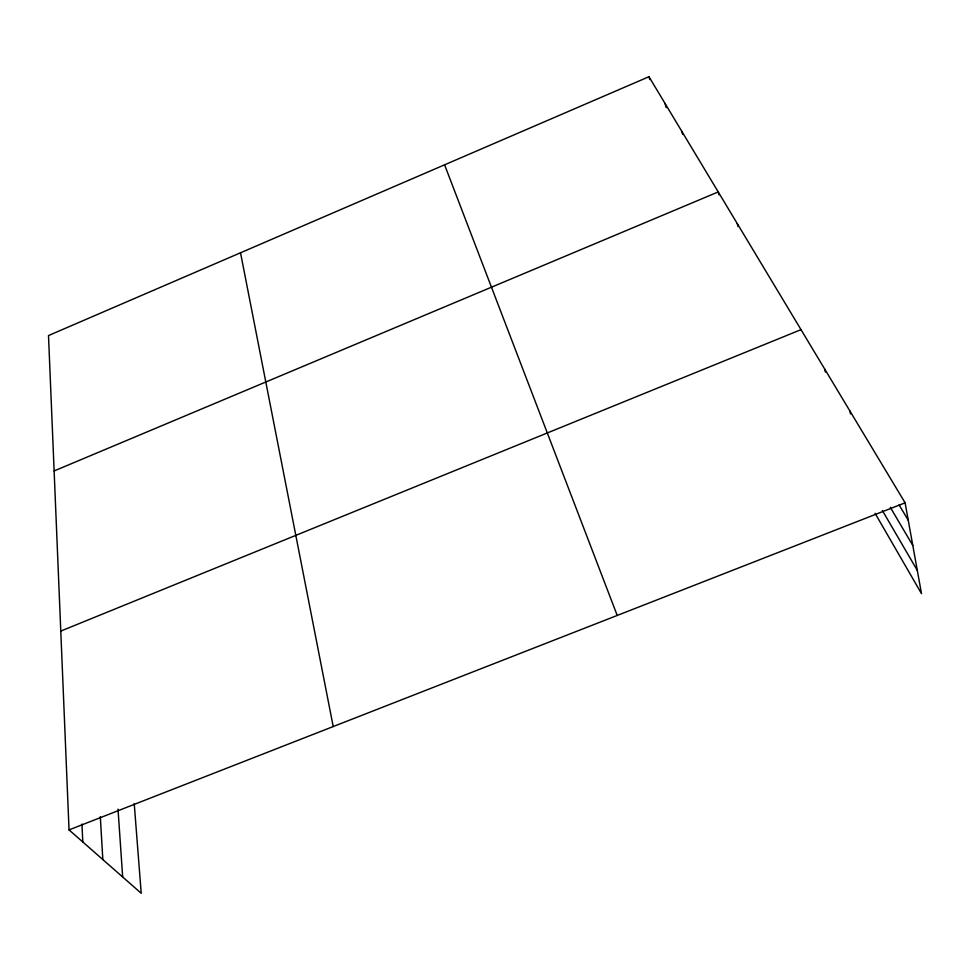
<?xml version="1.0" encoding="UTF-8"?>
<svg xmlns="http://www.w3.org/2000/svg" width="970" height="970" viewBox="0 0 970 970"><rect width="100%" height="100%" fill="white"/><g stroke="black" fill="none" stroke-linecap="round" stroke-linejoin="round"><path stroke-width="1.45" d="M875.11 513.336L921.5 593.676L905.107 502.824L648.966 76.715L48.5 335.559L69.04 829.896L141.22 893.285L134.224 803.572M54.126 470.947L718.224 191.939L718.988 194.812M60.77 631.082L801.014 329.654M69.04 829.896L905.107 502.824M899.105 504.909L908.247 520.223M890.29 507.298L912.806 545.467M882.385 510.535L917.305 570.409M444.587 164.827L617.223 615.453M648.966 76.715L649.767 79.528M665.008 103.414L666.208 107.646M681.861 131.447L682.65 134.284M737.285 223.646L738.037 226.543M824.742 369.133L825.385 372.068M849.914 411.001L850.52 413.935M240.524 252.782L333.219 726.554M118.013 809.15L122.681 877.001M100.31 816.679L102.832 859.578M81.941 824.076L82.814 841.996"/></g></svg>
